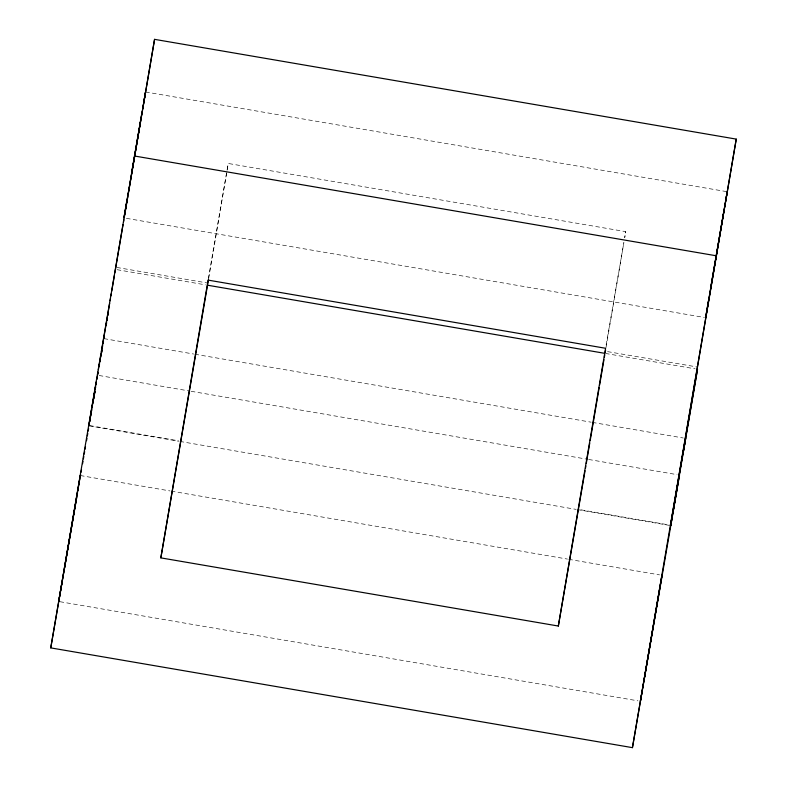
<?xml version="1.0" encoding="UTF-8"?>
<svg xmlns="http://www.w3.org/2000/svg" width="787" height="787" viewBox="0 0 787 787"><rect width="100%" height="100%" fill="white"/><g stroke="black" fill="none" stroke-linecap="round" stroke-linejoin="round"><path stroke-width="0.59" stroke-dasharray="3.94 2.95" d="M208.722 278.195L228.24 163.47L625.724 231.634L624.701 237.674L625.724 231.634M606.01 347.569L623.875 242.504L605.577 348.277M208.299 278.903L228.24 163.47M145.546 91.961L726.017 191.516M126.373 218.333L704.424 317.476M116.732 267.442L207.62 283.025M607.534 351.612L697.213 366.988M117.047 269.685L205.505 284.855M605.419 353.442L695.098 368.828M103.973 338.636L193.651 354.022M194.861 354.229L591.135 422.186M592.345 422.393L683.234 437.985M99.044 375.497L189.933 391.09M191.143 391.296L587.417 459.254M588.627 459.47L677.095 474.64M90.111 425.639L178.57 440.809M580.904 509.819L669.373 524.988M89.02 425.836L178.698 441.222M179.908 441.428L576.182 509.386M577.392 509.592L669.491 525.391M80.304 475.535L169.972 490.921M171.192 491.127L567.457 559.085M568.676 559.301L659.565 574.884M59.91 601.701L637.962 700.843"/><path stroke-width="1.18" d="M80.048 477.119L80.304 475.535L79.979 477.345M89.197 424.744L89.02 425.836L89.354 423.957M79.271 481.733L79.861 478.27L58.7 601.494L62.193 581.504M126.786 201.019L123.943 217.92L135 153.927M77.667 491.245L79.084 482.884M90.613 416.343L90.987 414.139M142.703 108.862L145.546 91.961L143.864 101.493M708.467 300.782L705.634 317.682L727.227 191.723L725.555 201.256M683.687 450.105L685.654 438.398L683.244 452.24M131.508 173.356L142.054 111.951M679.515 475.053L632.433 747.65L50.752 647.888L154.567 39.35L736.248 139.112L670.583 525.195L697.518 369.241L673.121 511.757M135.207 152.757L140.539 121.562M75.296 505.136L77.46 492.436M96.309 381.862L88.892 425.433L91.607 409.712M97.126 377.022L96.722 379.442L97.244 377.071M97.539 374.602L97.952 372.182M98.365 369.762L101.041 354.022M101.454 351.602L109.688 303.192M110.101 300.772L110.514 298.352M110.918 295.932L111.331 293.512M111.744 291.092L114.42 275.352M114.833 272.932L123.067 224.521M123.48 222.101L123.893 219.681M124.307 217.261L127.799 196.691M128.212 194.271L154.567 39.35M71.942 524.742L64.495 568.116M72.345 522.42L72.738 520.109M72.935 518.958L75.099 506.287M91.361 411.945L91.735 409.742M92.109 407.548L92.482 405.344M92.876 403.042L93.269 400.74M93.663 398.438L94.056 396.136M94.45 393.864L94.834 391.611M95.217 389.368L95.601 387.125M101.631 352.537L102.005 350.343M160.843 557.875L208.093 280.113L605.577 348.277L558.337 626.039L160.843 557.875L208.525 279.405M585.056 470.754L558.337 626.039M585.469 468.334L585.872 465.924M586.285 463.504L589.778 442.973M590.191 440.563L599.232 387.42M599.635 385.01L603.954 359.649M604.367 357.229L604.77 354.819M605.183 352.399L605.596 349.989M710.631 288.081L723.745 211.713M632.433 747.65L736.248 139.112M677.863 483.513L670.701 525.598L671.862 519.007M92.03 407.302L94.745 391.582M95.158 389.162L95.581 386.742M95.994 384.331L96.417 381.911M97.667 374.661L98.08 372.241M99.142 366.486L99.546 363.771M99.959 361.745L100.382 358.941M100.756 357.111L101.218 354.101M101.553 352.478L101.976 350.067M102.261 348.061L102.674 345.641M103.097 343.221L103.51 340.81M103.933 338.39L104.346 335.97M106.225 325.09L106.648 322.67M107.062 320.25L107.485 317.84M107.898 315.42L108.311 313M50.752 647.888L75.857 502.5M76.28 500.079L76.703 497.659M77.116 495.23L77.539 492.81M77.952 490.39L78.375 487.97M80.254 477.06L80.677 474.64M81.091 472.22L81.514 469.79M82.556 463.73L82.979 461.31M83.392 458.89L83.816 456.47M84.229 454.04L84.652 451.62M85.065 449.2L85.488 446.77M86.531 440.71L86.954 438.29M87.367 435.87L87.79 433.45M88.213 431.02L88.626 428.6M93.643 399.176L94.046 396.805M94.46 394.435L94.863 392.064M643.874 681.267L661.985 575.297L640.392 701.256L642.064 691.724M89.767 421.606L90.18 419.245M134.42 155.993L716.101 255.755M207.935 285.278L604.209 353.235"/></g></svg>
